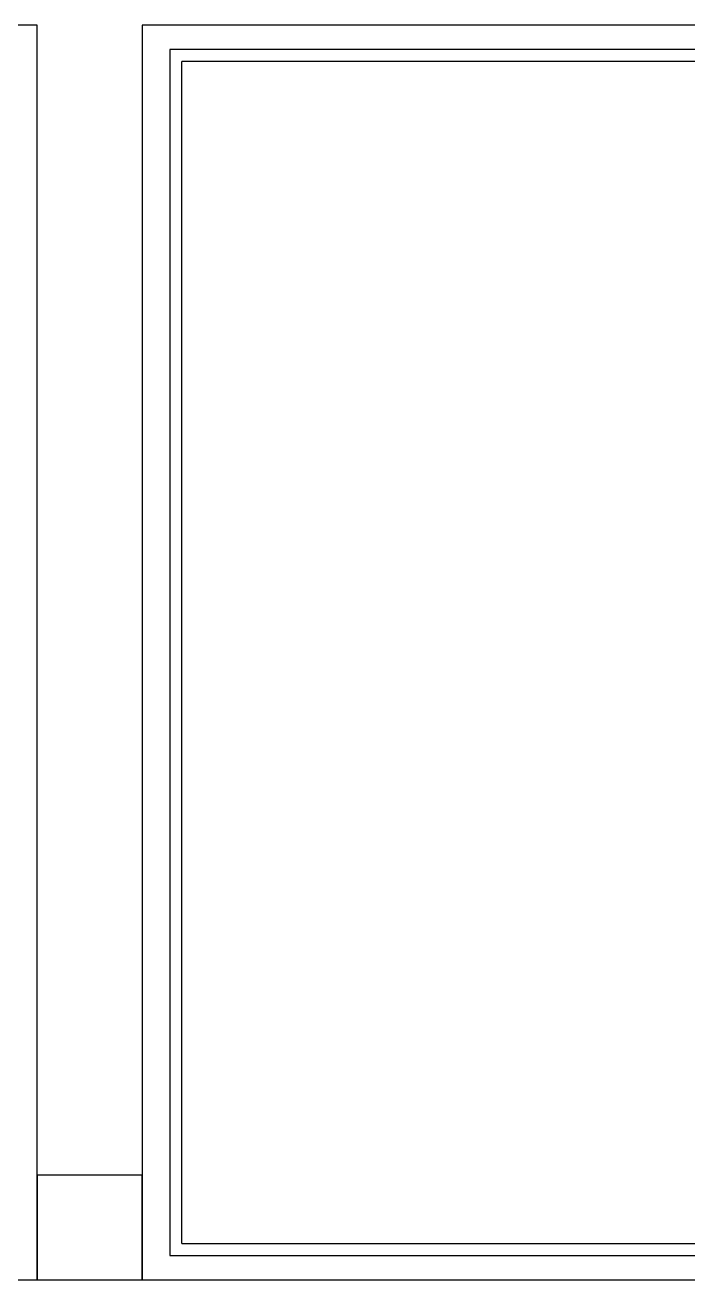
# Model space of a CAD drawing. Extents: x 422240 to 534325, y -8262 to 172635.
# Drawn here: x 515514 to 518675, y 117189 to 123170 of the extents above; entities that cross this region are included whole.
import ezdxf

# ---------------------------------------------------------------- set-up
doc = ezdxf.new("R2010")
doc.units = 0
doc.header["$LTSCALE"] = 1000
doc.header["$MEASUREMENT"] = 0

# ---------------------------------------------------------------- blocks, each defined once
blk = doc.blocks.new('厨房摆放方案图框')
at = {"color": 251}
for p, q in [((25027, 17757), (372, 17757)), ((372, 17757), (372, 493)), ((372, 493), (25027, 493))]:
    blk.add_line(p, q, dxfattribs=at)
for p, q in [((24853, 17583), (546, 17583)), ((546, 667), (546, 17583)), ((546, 667), (24853, 667))]:
    blk.add_line(p, q)
blk.add_lwpolyline([(-25, 145), (25375, 145), (25375, 18105), (-25, 18105)], close=True)

msp = doc.modelspace()

# ---------------------------------------------------------------- linework, layer by layer
msp.add_lwpolyline([(515572.1, 117188.8), (516072.1, 117188.8), (516072.1, 117688.8), (515572.1, 117688.8)], close=True)

# ---------------------------------------------------------------- block references
at = {"xscale": 0.3330153595476334, "yscale": 0.3330153595476334, "zscale": 0.3330153595476334}
for p in [(507122, 117140.4), (516080.4, 117140.4)]:
    msp.add_blockref('厨房摆放方案图框', p, dxfattribs=at)

doc.saveas('drawing.dxf')
